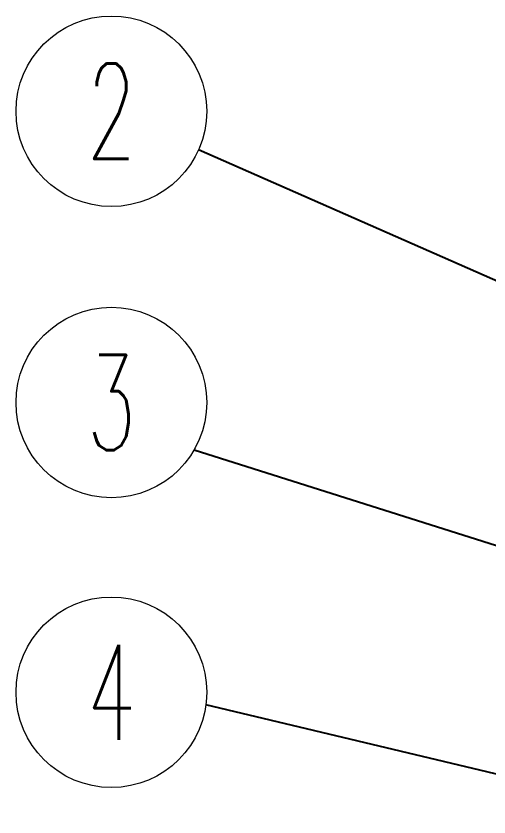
# Model space of a CAD drawing. Header units: millimetres. Extents: x 1860 to 2188, y -393 to -149.
# Drawn here: x 1860.27 to 1888.87, y -385.22 to -336.73 of the extents above; entities that cross this region are included whole.
import ezdxf
from ezdxf.enums import TextEntityAlignment as Align

# ---------------------------------------------------------------- set-up
doc = ezdxf.new("R2010")
doc.units = ezdxf.units.MM
doc.layers.add('from', color=7, linetype='Continuous', lineweight=13)
doc.styles.add('BOM', font='txt.shx', dxfattribs={"bigfont": 'gbcbig.shx'})
doc.styles.get("Standard").update_dxf_attribs({"font": 'txt', "bigfont": 'gbcbig.shx'})
doc.dimstyles.new('ISO', dxfattribs={"dimscale": 0.6, "dimtxt": 2.5, "dimasz": 2.5, "dimexe": 1.25, "dimexo": 0.625, "dimtad": 0, "dimdsep": 46, "dimtxsty": 'Standard', "dimblk": 'OPEN', "dimcen": 0, "dimclrd": 4, "dimclre": 4, "dimadec": 0, "dimazin": 0, "dimtfac": 1, "dimtofl": 0, "dimtmove": 0, "dimatfit": 3, "dimfxl": 1, "dimarcsym": 0})

# ---------------------------------------------------------------- blocks, each defined once
blk = doc.blocks.new('_Open')
at = {"color": 0, "linetype": 'ByBlock', "lineweight": -2}
for p, q in [((-1, 0.167), (0, 0)), ((-1, -0.167), (0, 0)), ((0, 0), (-1, 0))]:
    blk.add_line(p, q, dxfattribs=at)
blk = doc.blocks.new('yx_bom3')
at = {"layer": 'from'}
blk.add_circle((0, 0), 1, dxfattribs=at)
at = {"layer": 'from', "color": 4, "style": 'BOM', "width": 0.6}
blk.add_attdef('ITEM', text='', height=1, dxfattribs=at).set_placement((0, 0), align=Align.MIDDLE)

msp = doc.modelspace()

# ---------------------------------------------------------------- block references
at = {"layer": 'from', "xscale": 5.76576000000057, "yscale": 5.765760000000632, "zscale": 5.76576}
for p, values in [((1866.036, -342.497), {'ITEM': '2'}), ((1866.036, -360.132), {'ITEM': '3'}), ((1866.036, -377.671), {'ITEM': '4'})]:
    msp.add_blockref('yx_bom3', p, dxfattribs=at).add_auto_attribs(values)

# ---------------------------------------------------------------- leaders
at = {"layer": 'from'}
for points in [[(1894.148, -354.892), (1871.305, -344.837)], [(1897.753, -371.488), (1871.033, -363.007)], [(1896.11, -384.245), (1871.75, -378.439)]]:
    msp.add_leader(points, dimstyle='ISO', override={"dimscale": 1, "dimasz": 1.95, "dimexo": 0.125, "dimadec": 2, "dimazin": 2, "dimldrblk": 'Dot'}, dxfattribs=at)

doc.saveas('drawing.dxf')
